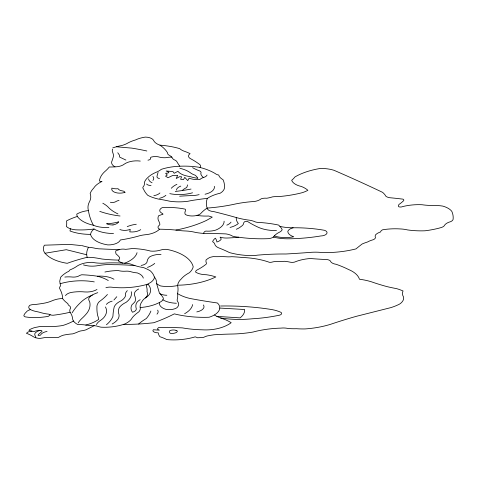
<?xml version="1.0" encoding="UTF-8"?>
<svg xmlns="http://www.w3.org/2000/svg" width="477" height="477" viewBox="0 0 477 477"><rect width="100%" height="100%" fill="white"/><g stroke="black" fill="none" stroke-linecap="round" stroke-linejoin="round"><path stroke-width="0.72" d="M113.92 299.997L116.787 296.718M94.202 325.69L86.003 329.81A17.011 8.532 -3 0 1 82.449 330.686A8.014 4.019 -3 0 0 77.829 331.914A32.239 16.17 -3 0 1 72.742 333.858A37.576 18.847 -3 0 0 63.638 335.116A15.252 7.65 -3 0 0 58.611 337.37A67.913 34.058 -3 0 1 51.295 337.388A32.084 16.093 -3 0 0 44.224 337.668A25.18 12.629 -3 0 1 39.728 338.42A10.077 5.056 -3 0 1 33.187 336.589A43.097 21.614 -3 0 0 26.551 333.31A5.283 2.647 -3 0 1 28.727 331.748L31.929 331.151M80.78 245.53L69.463 244.385L44.397 245.19A24.661 12.366 -3 0 0 45.029 253.251L66.333 249.698L86.719 254.772M219.766 308.064L244.618 309.507A26.462 13.273 -3 0 1 240.11 317.879L216.85 316.376M125.91 160.069L119.715 157.136L119.411 155.103L117.759 152.747M154.733 263.405A23.003 11.537 -3 0 1 147.447 267.424M161.023 254.39A12.837 6.439 -3 0 0 149.593 256.936A20.463 10.261 -3 0 0 147.131 261.503A7.674 3.852 -3 0 1 141.156 265.439M137.048 252.691A28.692 14.388 -3 0 1 124.634 263.215M122.965 263.119A14.793 7.417 -3 0 1 118.397 260.889A28.59 14.34 -3 0 0 119.679 257.658A36.508 18.311 -3 0 0 116.15 254.05A18.728 9.391 -3 0 1 115.851 250.801A42.435 21.28 -3 0 0 119.477 249.543A7 3.512 -3 0 1 125.54 249.352A51.248 25.698 -3 0 0 132.063 248.535A45.691 22.914 -3 0 1 150.649 251.093A13.911 6.976 -3 0 0 160.54 250.097A8.055 4.037 -3 0 1 167.218 249.441A46.961 23.552 -3 0 1 193.203 266.786A28.638 14.364 -3 0 1 189.345 272.749A35.262 17.685 -3 0 0 181.302 278.908A28.262 14.173 -3 0 0 177.617 285.544A70.584 35.399 -3 0 1 177.545 293.558A52.512 26.336 -3 0 1 177.122 299.944A14.244 7.143 -3 0 0 177.79 301.756A14.179 7.113 -3 0 1 176.812 307.838A9.29 4.657 -3 0 1 166.032 309.406A14.996 7.519 -3 0 1 159.533 302.448A30.254 15.175 -3 0 1 140.202 307.528M118.845 260.114A102.382 51.343 -3 0 1 102.191 259.053A91.012 45.643 -3 0 0 94.243 257.705A34.678 17.393 -3 0 0 87.166 257.306A123.525 61.95 -3 0 0 67.209 263.316A39.37 19.748 -3 0 1 45.029 253.251M87.166 257.306A47.873 24.011 -3 0 1 88.501 247.295A112.167 56.25 -3 0 1 81.43 245.464M88.501 247.295A22.204 11.138 -3 0 1 94.696 248.171A22.389 11.227 -3 0 0 99.067 248.839A67.859 34.034 -3 0 1 104.04 249.054A259.601 130.191 -3 0 0 119.477 249.543M177.617 285.544A24.47 12.271 -3 0 1 160.666 285.967A16.224 8.139 -3 0 1 156.557 283.38M145.312 297.976A20.094 10.077 -3 0 0 150.213 292.604A30.796 15.443 -3 0 0 147.942 284.119A48.475 24.309 -3 0 1 111.063 287.13A7.37 3.697 -3 0 0 105.906 287.738M177.545 293.558A37.665 18.889 -3 0 0 190.043 298.483A361.506 181.296 -3 0 0 217.351 302.973A20.642 10.351 -3 0 1 209.117 317.247A70.405 35.31 -3 0 1 174.314 313.872A135.206 67.806 -3 0 1 153.827 322.714A124.229 62.302 -3 0 1 123.507 324.402M176.383 303.259A20.481 10.273 -3 0 1 162.901 299.794M166.843 295.263A10.13 5.08 -3 0 1 160.016 293.719M154.304 276.976A27.195 13.636 -3 0 1 156.468 283.094L159.39 292.985A7.268 3.643 -3 0 0 159.753 293.456A57.18 28.674 -3 0 1 163.343 298.101A10.357 5.193 -3 0 1 159.533 302.448M157.619 310.139A10.226 5.128 -3 0 1 156.999 314.146M150.893 311.04A67.078 33.64 -3 0 1 146.29 318.547A62.314 31.249 -3 0 0 138.628 324.026M50.133 314.701A8.318 4.168 -3 0 1 48.255 316.364A43.145 21.638 -3 0 1 34.761 317.628A30.981 15.538 -3 0 1 25.251 316.859A4.126 2.069 -3 0 1 23.85 315.589A18.263 9.158 -3 0 1 26.277 312.101A7.393 3.709 -3 0 1 30.552 309.621M35.805 337.776A16.403 8.228 -3 0 0 35.089 335.593A8.216 4.12 -3 0 1 35.37 332.839A12.354 6.195 -3 0 1 39.967 330.34M47.062 331.449A8.795 4.412 -3 0 0 40.587 335.075A2.814 1.413 -3 0 1 38.088 335.295A4.549 2.284 -3 0 1 38.81 334.121A163.647 82.074 -3 0 0 42.012 331.36A2.021 1.014 -3 0 0 39.841 330.346A9.164 4.597 -3 0 0 33.921 331.634L28.972 330.424L29.473 329.75A15.538 7.793 -3 0 1 32.382 328.379A12.116 6.076 -3 0 1 37.278 327.085A11.943 5.986 -3 0 1 42.042 326.375A96.3 48.296 -3 0 0 52.13 326.554A38.041 19.08 -3 0 0 62.863 325.475A45.404 22.771 -3 0 0 73.476 321.021M70.095 312.238A45.327 22.735 -3 0 1 72.593 318.892A19.796 9.928 -3 0 0 77.834 324.575A30.874 15.485 -3 0 1 83.946 324.807A55.833 28 -3 0 0 91.84 325.666A10.405 5.217 -3 0 1 96.914 326.089A27.135 13.606 -3 0 0 101.046 327.186A33.438 16.767 -3 0 0 125.034 323.877A23.48 11.776 -3 0 0 132.308 317.67A48.404 24.273 -3 0 1 138.867 311.821A15.985 8.02 -3 0 0 140.089 307.128A29.681 14.882 -3 0 1 142.039 301.488A21.25 10.655 -3 0 1 144.334 298.727A15.872 7.96 -3 0 0 147.417 295.096A25.305 12.694 -3 0 0 147.017 291.56A41.392 20.755 -3 0 0 146.6 286.868A8.508 4.269 -3 0 1 146.427 285.443A18.853 9.457 -3 0 1 150.631 282.485A20.493 10.279 -3 0 0 154.453 277.608A37.367 18.74 -3 0 0 150.261 270.817A49.763 24.959 -3 0 0 143.452 267.567A35.25 17.679 -3 0 1 133.053 264.932A17.399 8.729 -3 0 0 127.866 263.447A96.789 48.541 -3 0 0 106.449 262.964A24.607 12.342 -3 0 1 92.329 262.32A17.279 8.664 -3 0 0 76.875 266.232A29.693 14.894 -3 0 1 69.88 269.928A6.129 3.071 -3 0 1 67.179 272.069A38.047 19.08 -3 0 0 60.68 277.232L59.72 281.269L60.549 285.926A9.385 4.704 -3 0 0 59.589 288.448A84.948 42.602 -3 0 1 62.725 298.805A50.121 25.132 -3 0 0 67.895 303.658A7.704 3.864 -3 0 0 69.737 306.031A9.57 4.8 -3 0 1 70.572 308.249A15.037 7.543 -3 0 0 70.095 312.238A78.306 39.275 -3 0 1 53.496 315.202A4.388 2.2 -3 0 1 50.085 314.677A4.239 2.123 -3 0 0 48.314 314.104A26.73 13.404 -3 0 1 41.767 312.882A42.185 21.155 -3 0 0 36.473 311.541A16.391 8.222 -3 0 1 30.266 309.46A7.227 3.625 -3 0 1 29.824 305.31A6.756 3.387 -3 0 1 34.761 304.553A95.776 48.034 -3 0 0 43.92 303.229A22.944 11.508 -3 0 0 51.737 300.945A17.667 8.86 -3 0 1 62.702 298.459M140.172 299.705A15.306 7.68 -3 0 0 136.13 303.968A30.91 15.502 -3 0 0 136.279 308.637A6.958 3.488 -3 0 1 132.499 312.238A23.623 11.847 -3 0 1 132.057 304.624A28.96 14.525 -3 0 0 135.206 301.273A33.569 16.832 -3 0 0 134.663 295.615A13.595 6.815 -3 0 1 138.628 289.014M112.149 324.002A26.909 13.493 -3 0 0 118.093 318.988A23.534 11.806 -3 0 0 118.421 312.763A33.891 16.999 -3 0 1 119.262 307.665A23.725 11.895 -3 0 1 126.119 302.323A29.652 14.87 -3 0 0 131.247 291.721M106.431 324.754A45.667 22.902 -3 0 0 112.948 316.227A192.625 96.604 -3 0 1 114.218 306.896A20.541 10.303 -3 0 1 121.212 300.76A20.594 10.327 -3 0 0 125.517 295.841A16.355 8.204 -3 0 1 127.317 290.66M96.426 324.622A20.499 10.279 -3 0 1 100.826 320.18A24.077 12.074 -3 0 0 104.374 316.889A31.142 15.622 -3 0 0 105.423 306.949M106.389 304.421A11.072 5.551 -3 0 1 112.19 301.124M85.788 325.064A33.122 16.612 -3 0 0 98.709 319.393A72.391 36.306 -3 0 0 97.624 315.398A137.394 68.903 -3 0 1 96.932 307.51A23.486 11.776 -3 0 1 99.198 301.697A73.816 37.021 -3 0 0 107.444 294.476M72.158 312.787A102.561 51.438 -3 0 1 80.667 302.472A40.772 20.445 -3 0 1 92.395 294.995M78.18 322.881A47.283 23.713 -3 0 1 82.64 317.754A85.443 42.847 -3 0 0 87.219 312.763A45.864 23.003 -3 0 0 89.551 301.386A11.71 5.873 -3 0 1 89.11 297.72A19.289 9.671 -3 0 1 97.785 292.657M65.516 295.627A9.069 4.549 -3 0 1 71.24 292.437A25.502 12.79 -3 0 1 84.834 291.954A12.414 6.225 -3 0 0 96.962 289.509M60.162 283.72A39.865 19.992 -3 0 1 94.273 281.895M64.848 277.059A17.428 8.741 -3 0 1 72.48 277.059A7.149 3.589 -3 0 0 78.55 276.129A7.393 3.709 -3 0 1 81.8 274.764A74.859 37.54 -3 0 1 97.35 276.213A19.462 9.761 -3 0 1 113.985 279.266M97.35 276.213A36.771 18.442 -3 0 1 108.285 280.554M104.922 272.021A33.146 16.623 -3 0 1 118.332 270.584A12.718 6.38 -3 0 0 125.499 271.216A7.775 3.899 -3 0 1 130.573 271.64A19.187 9.623 -3 0 0 137.281 272.898A16.236 8.145 -3 0 1 143.303 278.115M83.457 264.914A24.882 12.48 -3 0 0 89.354 266.047A16.975 8.514 -3 0 0 96.938 265.808A38.893 19.503 -3 0 1 109.585 264.491A38.118 19.116 -3 0 0 117.062 264.699A150.827 75.64 -3 0 1 134.913 265.594M203.399 304.94A10.297 5.164 -3 0 1 196.798 311.916M192.619 304.588A28.602 14.346 -3 0 1 184.629 313.723M220.559 317.974A65.206 32.698 -3 0 0 252.363 318.779A93.814 47.05 -3 0 0 278.646 315.351A3.661 1.836 -3 0 0 281.531 313.872A3.661 1.836 -3 0 0 280.255 312.036A28.62 14.352 -3 0 0 270.37 309.34A157.106 78.788 -3 0 0 220.541 306.013M70.447 228.799A36.568 18.341 -3 0 0 70.024 230.993A35.787 17.947 -3 0 0 90.552 234.362A27.386 13.732 -3 0 0 107.838 244.904A11.15 5.593 -3 0 0 120.359 239.979A85.532 42.894 -3 0 0 140.232 235.584A25.257 12.664 -3 0 1 147.268 234.547A18.418 9.236 -3 0 0 159.515 229.21A99.997 50.151 -3 0 1 175.912 230.069A83.773 42.012 -3 0 0 206.619 220.344L212.271 217.13L208.711 216.021A30.731 15.413 -3 0 1 196.983 215.395M175.912 230.069A49.554 24.852 -3 0 0 186.245 231.011A30.027 15.055 -3 0 1 195.713 232.454A47.205 23.671 -3 0 0 207.584 233.635A154.81 77.638 -3 0 1 226.003 233.909A15.353 7.698 -3 0 1 232.651 236.193A25.382 12.73 -3 0 0 238.768 237.23A87.857 44.063 -3 0 0 268.271 238.667A6.851 3.434 -3 0 0 273.571 236.86A21.894 10.977 -3 0 1 279.856 231.989A7.912 3.971 -3 0 0 282.151 229.544A41.29 20.708 -3 0 0 278.586 225.072A77.107 38.673 -3 0 0 258.737 222.419A6.356 3.19 -3 0 1 254.295 221.447A18.108 9.081 -3 0 0 247.414 219.933A57.836 29.002 -3 0 1 236.294 217.548A449.072 225.216 -3 0 0 213.618 211.555A7.829 3.923 -3 0 1 207.155 208.079A52.649 26.402 -3 0 1 207.328 198.414A30.063 15.079 -3 0 1 220.291 193.173A17.291 8.675 -3 0 0 224.482 186.567A57.455 28.817 -3 0 0 223.015 179.686A23.778 11.925 -3 0 1 219.867 177.217A20.278 10.172 -3 0 1 218.746 175.059A7.715 3.87 -3 0 1 215.306 173.598A53.877 27.022 -3 0 0 199.392 167.314A51.331 25.74 -3 0 0 179.4 166.246A36.496 18.305 -3 0 0 161.315 169.329A20.994 10.53 -3 0 1 155.913 172.364A29.413 14.751 -3 0 0 147.721 177.659A25.675 12.879 -3 0 0 144.328 182.864A15.109 7.578 -3 0 1 143.166 186.895A4.031 2.021 -3 0 0 143.356 188.725A57.824 29.002 -3 0 0 147.792 195.337A37.528 18.818 -3 0 0 158.167 199.022A108.07 54.199 -3 0 1 169.538 201.175A34.332 17.22 -3 0 0 187.968 201.264A55.404 27.785 -3 0 1 197.818 199.624A56.823 28.495 -3 0 1 207.328 198.414M159.515 229.21A6.368 3.196 -3 0 1 158.376 226.122A11.06 5.545 -3 0 0 159.92 224.315A60.293 30.236 -3 0 0 158.346 220.225A21.453 10.756 -3 0 1 158.597 215.735L163.045 214.149A13.726 6.881 -3 0 0 161.363 212.873A7.614 3.816 -3 0 1 162.138 207.668A45.911 23.027 -3 0 1 185.124 209.141A5.503 2.761 -3 0 1 185.124 211.514A13.63 6.839 -3 0 0 185.332 214.495A10.077 5.05 -3 0 0 192.78 215.968A9.152 4.591 -3 0 0 200.465 213.857A46.007 23.075 -3 0 1 207.155 208.079A103.259 51.784 -3 0 0 235.775 203.906A72.826 36.526 -3 0 1 254.462 201.473A10.643 5.336 -3 0 0 261.128 198.826A6.994 3.506 -3 0 1 266.661 198.247A20.088 10.071 -3 0 0 272.385 196.888A16.117 8.079 -3 0 1 278.49 196.596A73.19 36.705 -3 0 0 302.191 192.69A24.935 12.503 -3 0 0 307.88 190.305A27.726 13.905 -3 0 0 301.297 186.453A18.281 9.17 -3 0 1 291.685 180.312A43.425 21.775 -3 0 0 294.953 176.943A50.711 25.436 -3 0 1 320.478 168.441A25.955 13.016 -3 0 1 334.031 170.307A1566.164 785.446 -3 0 1 382.596 192.356A36.604 18.359 -3 0 1 385.953 196.327A8.031 4.031 -3 0 0 389.87 197.734A198.927 99.765 -3 0 1 402.999 199.159A3.011 1.509 -3 0 1 402.987 201.246A38.291 19.205 -3 0 1 399.231 204.269A6.016 3.017 -3 0 0 398.683 206.702A3.005 1.509 -3 0 0 402.66 206.589A34.469 17.285 -3 0 1 422.103 204.74A34.01 17.059 -3 0 0 430.904 205.432A32.734 16.415 -3 0 1 442.793 206.1A22.598 11.335 -3 0 1 451.761 211.281A58.933 29.556 -3 0 1 453.12 219.211A6.535 3.279 -3 0 1 450.455 221.727A11.114 5.575 -3 0 0 444.725 225.025A6.964 3.494 -3 0 1 441.136 227.571A58.45 29.312 -3 0 1 424.995 230.79A52.231 26.193 -3 0 1 407.555 229.926A22.294 11.18 -3 0 0 400.09 228.93A39.889 20.004 -3 0 0 382.626 229.789A5.748 2.886 -3 0 0 380.634 231.929A12.229 6.135 -3 0 0 375.494 234.952A12.163 6.1 -3 0 0 375.465 237.612A5.509 2.761 -3 0 1 371.792 240.146A21.06 10.56 -3 0 0 367.493 242.006A37.433 18.77 -3 0 0 362.138 243.997A238.804 119.763 -3 0 0 356.021 248.887A64.663 32.43 -3 0 1 322.255 252.56A31.786 15.944 -3 0 0 311.517 252.291A599.863 300.838 -3 0 1 285.973 253.997A145.348 72.892 -3 0 0 257.371 255.171A19.247 9.653 -3 0 1 251.629 255.648A51.486 25.824 -3 0 1 231.22 253.043A10.22 5.128 -3 0 1 228.054 251.886A141.258 70.84 -3 0 0 218.18 247.646A12.527 6.284 -3 0 1 214.722 243.896A11.865 5.951 -3 0 0 212.593 241.672A18.048 9.051 -3 0 1 215.348 238.19A28.346 14.215 -3 0 1 216.886 241.988A8.741 4.382 -3 0 0 221.149 239.269A11.454 5.748 -3 0 0 220.07 237.158A13.052 6.547 -3 0 0 227.636 238.017A115.619 57.985 -3 0 0 238.768 237.23M90.552 234.362A21.894 10.983 -3 0 1 94.047 229.002A27.493 13.785 -3 0 0 113.514 233.509M94.047 229.002A48.392 24.267 -3 0 1 75.241 229.789A13.803 6.922 -3 0 1 66.333 226.426A51.218 25.686 -3 0 0 66.524 220.911A50.234 25.192 -3 0 1 77.387 216.427M140.286 161.095A14.048 7.042 -3 0 0 124.264 164.142A10.279 5.158 -3 0 1 115.011 166.849A41.219 20.672 -3 0 1 109.281 166.998A59.243 29.711 -3 0 1 104.701 171.672A40.76 20.445 -3 0 0 99.46 180.926A2.099 1.049 -3 0 0 102.018 181.433A27.934 14.012 -3 0 0 93.629 188.212A36.836 18.472 -3 0 0 90.159 193.531A37.033 18.573 -3 0 1 89.378 201.938A42.59 21.358 -3 0 0 88.436 210.56A19.408 9.731 -3 0 0 76.785 214.107A16.767 8.407 -3 0 0 78.365 217.715A32.442 16.272 -3 0 0 93.403 225.251A20.565 10.315 -3 0 0 108.917 227.386M93.403 225.251A161.447 80.965 -3 0 1 88.436 210.56M140.739 229.646A10.065 5.044 -3 0 1 129.762 231.864L130.251 229.342A8.055 4.043 -3 0 1 119.864 229.526M127.234 226.641A20.749 10.405 -3 0 1 136.285 224.25M120.049 215.998A63.882 32.037 -3 0 1 99.771 211.371M117.944 213.905A47.39 23.767 -3 0 1 107.897 206.833A38.422 19.271 -3 0 0 102.811 203.226M110.36 202.26A4.472 2.242 -3 0 0 115.446 201.854A8.103 4.066 -3 0 1 119.023 200.394M115.011 166.849A13.434 6.738 -3 0 1 111.63 161.977A169.007 84.763 -3 0 0 113.609 155.621A76.547 38.387 -3 0 0 112.435 151.704A12.855 6.445 -3 0 1 112.65 149.164M146.833 150.994A156.748 78.61 -3 0 0 131.795 148.114A739.905 371.07 -3 0 1 116.424 146.761M112.757 147.894A40.921 20.523 -3 0 1 122.017 145.449A19.986 10.023 -3 0 0 128.271 142.784A30.069 15.079 -3 0 1 135.575 139.922A21.805 10.935 -3 0 1 145.348 137.09A9.677 4.853 -3 0 1 153.57 140.333A16.749 8.401 -3 0 0 159.944 145.163A52.041 26.098 -3 0 1 167.66 153.039A5.688 2.85 -3 0 0 168.906 155.061A20.386 10.22 -3 0 1 172.006 157.291A9.629 4.83 -3 0 0 174.188 159.771A8.377 4.204 -3 0 1 177.146 162.162A116.346 58.349 -3 0 0 179.841 166.229M159.944 145.163A58.409 29.294 -3 0 1 179.728 148.651A17.172 8.61 -3 0 0 183.645 151A54.211 27.189 -3 0 1 190.067 153.618A8.067 4.043 -3 0 0 190.925 158.889A94.058 47.169 -3 0 1 198.796 163.832A7.209 3.613 -3 0 1 200.072 167.481M147.971 160.165A3.202 1.61 -3 0 0 150.666 158.358A2.021 1.014 -3 0 1 151.394 157.064A8.049 4.037 -3 0 1 158.537 156.867A11.531 5.784 -3 0 0 165.591 157.714A19.02 9.54 -3 0 1 171.815 157.106M179.907 168.309A28.131 14.107 -3 0 1 190.102 172.555A18.436 9.248 -3 0 0 195.159 175.196A25.168 12.623 -3 0 1 197.842 178.297A25.144 12.611 -3 0 1 190.639 176.728A28.226 14.155 -3 0 1 183.186 174.892A18.198 9.129 -3 0 1 177.939 171.285L174.206 173.282L172.978 171.577L166.175 171.004L168.882 172.239L168.059 173.05L165.638 173.264L167.272 175.029L165.531 176.168L168.005 177.712L172.859 175.417L177.665 175.333L176.228 178.499L179.608 176.681L181.588 176.746L180.616 179.286L183.538 179.62L184.76 177.349L187.771 180.616L189.148 178.136A14.25 7.149 -3 0 0 199.857 179.537A10.476 5.253 -3 0 1 203.393 177.504A6.302 3.16 -3 0 0 207.03 175.023M203.393 177.504A20.165 10.112 -3 0 1 200.763 173.717A5.76 2.892 -3 0 0 199.833 171.004A52.5 26.33 -3 0 1 192.577 167.671M182.339 190.538A14.048 7.048 -3 0 1 186.698 187.58A55.231 27.702 -3 0 0 187.544 184.903M191.027 189.059A101.023 50.663 -3 0 1 175.268 191.444M176.478 190.108A9.355 4.692 -3 0 1 180.795 186.096M171.285 188.266A21.274 10.667 -3 0 1 176.901 184.331M192.559 192.797A26.056 13.064 -3 0 1 169.8 193.65M159.503 178.517A3.816 1.914 -3 0 1 156.981 176.734A72.146 36.18 -3 0 1 158.102 172.465M152.89 176.46A9.701 4.865 -3 0 1 152.896 180.431M152.085 182.763A11.281 5.658 -3 0 1 148.645 178.851M151.036 185.41A4.531 2.272 -3 0 1 146.63 184.033M165.895 195.272A13.231 6.636 -3 0 1 159.604 198.283M159.92 192.958A9.129 4.579 -3 0 1 153.862 195.659M179.656 196.202A194.753 97.672 -3 0 1 190.955 195.594A15.932 7.99 -3 0 0 199.124 194.616M214.292 186.298A14.113 7.077 -3 0 1 205.05 194.24M203.81 233.438A4.466 2.242 -3 0 1 205.796 231.077A13.964 7.006 -3 0 0 215.842 230.075A20.696 10.381 -3 0 0 224.112 221.197M231.023 222.121A12.336 6.183 -3 0 1 226.825 225.156M230.051 227.428A17.25 8.652 -3 0 0 238.345 223.492A27.666 13.875 -3 0 1 236.294 217.548M236.288 229.264A17.691 8.872 -3 0 0 240.98 226.557A11.365 5.7 -3 0 0 243.61 223.665A5.772 2.898 -3 0 1 244.904 221.578A2.492 1.252 -3 0 1 247.796 221.638A100.194 50.246 -3 0 0 257.962 227.124A27.904 13.994 -3 0 0 276.481 230.582M274.293 235.93A21.25 10.655 -3 0 0 293.731 236.765A14.358 7.203 -3 0 1 287.78 231.548A8.914 4.472 -3 0 1 293.146 227.779M273.291 237.075A34.642 17.375 -3 0 0 289.539 238.792A106.878 53.597 -3 0 0 320.794 235.954A6.028 3.023 -3 0 0 326.733 233.658A6.028 3.023 -3 0 0 324.473 230.302A92.866 46.573 -3 0 0 293.009 227.779A31.458 15.777 -3 0 1 279.904 226.378M214.531 315.053A33.724 16.91 -3 0 0 222.365 318.582A45.375 22.759 -3 0 1 231.178 322.702A29.443 14.763 -3 0 1 213.875 329.333A28.501 14.292 -3 0 1 202.105 329.798A70.703 35.459 -3 0 1 182.357 327.878A200.793 100.701 -3 0 0 162.478 327.472L158.4 327.651L157.38 329.029L159.336 330.203L153.338 329.726L152.867 330.746A5.402 2.707 -3 0 0 158.257 332.809A27.07 13.577 -3 0 0 159.896 336.714A42.25 21.185 -3 0 1 166.801 339.588A39.43 19.778 -3 0 0 195.206 336.845A15.347 7.698 -3 0 1 197.484 337.776A150.142 75.3 -3 0 0 203.554 337.388A17.303 8.675 -3 0 1 207.143 335.969A98.328 49.31 -3 0 1 214.095 334.765A210.768 105.703 -3 0 1 231.56 334.037A70.012 35.113 -3 0 0 253.007 332.046A63.441 31.816 -3 0 1 280.798 328.122A11.692 5.861 -3 0 1 288.215 328.528A40.312 20.219 -3 0 0 296.497 328.707A50.413 25.281 -3 0 0 305.101 328.927A61.169 30.677 -3 0 0 330.609 324.294A364.309 182.703 -3 0 1 356.075 316.388L390.77 307.641A39.955 20.04 -3 0 0 399.684 304.028A18.496 9.278 -3 0 0 403.47 296.772A20.726 10.393 -3 0 1 403.053 290.988A41.881 21.006 -3 0 0 396.62 288.639A127.431 63.912 -3 0 1 386.954 286.605A173.664 87.094 -3 0 1 371.5 281.824A47.509 23.826 -3 0 0 359.437 279.218A33.897 16.999 -3 0 0 348.556 269.517A104.749 52.536 -3 0 0 336.154 264.294A8.89 4.46 -3 0 1 330.74 261.712A5.313 2.665 -3 0 0 326.966 259.566A223.576 112.125 -3 0 1 310.414 258.516A29.061 14.572 -3 0 0 294.553 262.1A5.48 2.749 -3 0 1 290.052 262.153A23.671 11.871 -3 0 0 284.429 261.295A25.812 12.945 -3 0 1 277.858 261.491A11.752 5.897 -3 0 0 272.945 261.855A4.561 2.29 -3 0 1 269.457 262.32A56.721 28.447 -3 0 0 242.549 257.508A100.719 50.508 -3 0 0 231.756 256.692A15.669 7.859 -3 0 1 226.378 256.769A40.73 20.428 -3 0 0 220.791 256.62A61.849 31.017 -3 0 1 213.243 256.62A25.418 12.748 -3 0 0 209.94 257.401A20.505 10.285 -3 0 0 206.082 259.953A17.089 8.568 -3 0 0 206.231 262.6A4.227 2.117 -3 0 1 205.975 264.294A57.55 28.864 -3 0 1 197.466 269.785A5.05 2.534 -3 0 0 195.671 272.14A14.87 7.459 -3 0 0 206.344 274.728A34.809 17.458 -3 0 1 215.813 276.94A52.774 26.468 -3 0 1 178.285 285.186M112.995 224.941A8.508 4.269 -3 0 0 118.725 221.805A25.573 12.825 -3 0 1 106.598 223.731A8.747 4.382 -3 0 0 112.995 224.941M124.968 192.344A4.156 2.087 -3 0 0 122.19 190.86A6.624 3.321 -3 0 1 118.087 188.701A8.139 4.078 -3 0 1 111.91 188.111A8.783 4.406 -3 0 0 115.339 192.505A8.783 4.406 -3 0 0 124.968 192.344M176.025 330.34A5.187 2.6 -3 0 0 169.872 330.644A6.893 3.458 -3 0 0 170.211 333.25A4.263 2.141 -3 0 0 174.194 333.202A4.227 2.117 -3 0 0 177.003 331.879A2.206 1.103 -3 0 0 176.025 330.34"/></g></svg>
